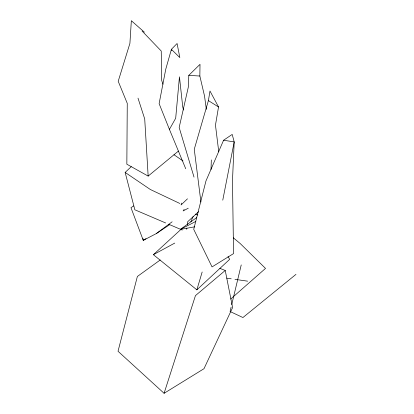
<?xml version="1.0" encoding="UTF-8"?>
<svg xmlns="http://www.w3.org/2000/svg" width="414" height="414" viewBox="0 0 414 414"><rect width="100%" height="100%" fill="white"/><g stroke="black" fill="none" stroke-linecap="round" stroke-linejoin="round"><path stroke-width="0.62" d="M206.338 109.363L204.521 96.001L199.848 76.026L200.009 64.336L188.794 75.364L188.411 86.702L179.169 127.481L194.016 177.109M211.021 169.517L211.321 159.923M186.698 229.309L186.859 228.052M187.247 224.905L187.64 221.764L198.565 211.725M200.919 202.042L194.259 149.283L208.402 100.618L209.991 91.033L218.53 106.978L215.466 125.137L218.768 151.845M222.768 200.164L234.189 141.898L232.202 134.421L223.581 140.242L205.96 180.944L193.721 229.346L212.046 266.911L233.543 253.606L232.482 180.763L234.189 141.898L223.581 140.242M231.126 307.1L230.081 311.509L242.92 317.538L295.974 274.373M231.721 304.616L241.233 264.919M181.575 203.098L181.058 204.951L187.48 198.818M181.182 229.201L153.377 254.688L196.862 289.836L202.167 271.993M160.208 259.992L137.365 276.48L118.026 351.258L164.084 393.3L195.449 295.617L225.237 270.466L219.844 268.35M190.807 221.837L193.147 216.548M185.741 168.783L169.419 129.385L175.686 118.254L179.453 76.802L182.74 106.884L183.5 110.02M184.183 209.37L183.133 210.954L188.251 208.211M165.652 222.96L134.85 209.794L125.152 172.426L131.243 166.661M196.862 289.836L229.687 259.33L228.026 256.592M230.676 299.048L265.514 268.407L240.218 243.551L233.315 237.812M144.414 32.214L131.347 20.7L129.913 43.366L118.202 81.284L127.258 103.35L126.844 164.208L148.16 176.085L178.429 151.074M133.681 205.918L130.969 207.662L143.26 240.368L156.29 233.594L172.141 221.8M194.777 226.805L180.318 229.428L196.722 217.562M156.29 233.594L169.549 224.75M145.992 238.661L143.26 240.368L142.944 238.49M164.084 393.3L203.988 368.708L232.601 307.576L225.237 270.466M153.377 254.688L174.76 243.085M180.318 229.428L195.838 221.423M188.794 75.364L199.848 76.026M226.779 278.151L231.203 278.793M234.997 279.341L247.634 281.173M195.486 214.09L197.835 215.011M168.617 224.228L182.243 230.049M179.79 203.46L150.334 189.498L125.152 172.426M208.402 100.618L218.53 106.978M173.999 154.748L182.988 160.958M142.106 31.06L161.237 51.025L161.714 80.554L163.012 84.208M169.419 129.385L159.121 103.635L165.74 69.304L171.396 49.338L177.083 43.501L179.831 57.577L171.396 49.338L171.489 50.601M138.002 98.139L144.719 118.973L148.16 176.085"/></g></svg>
